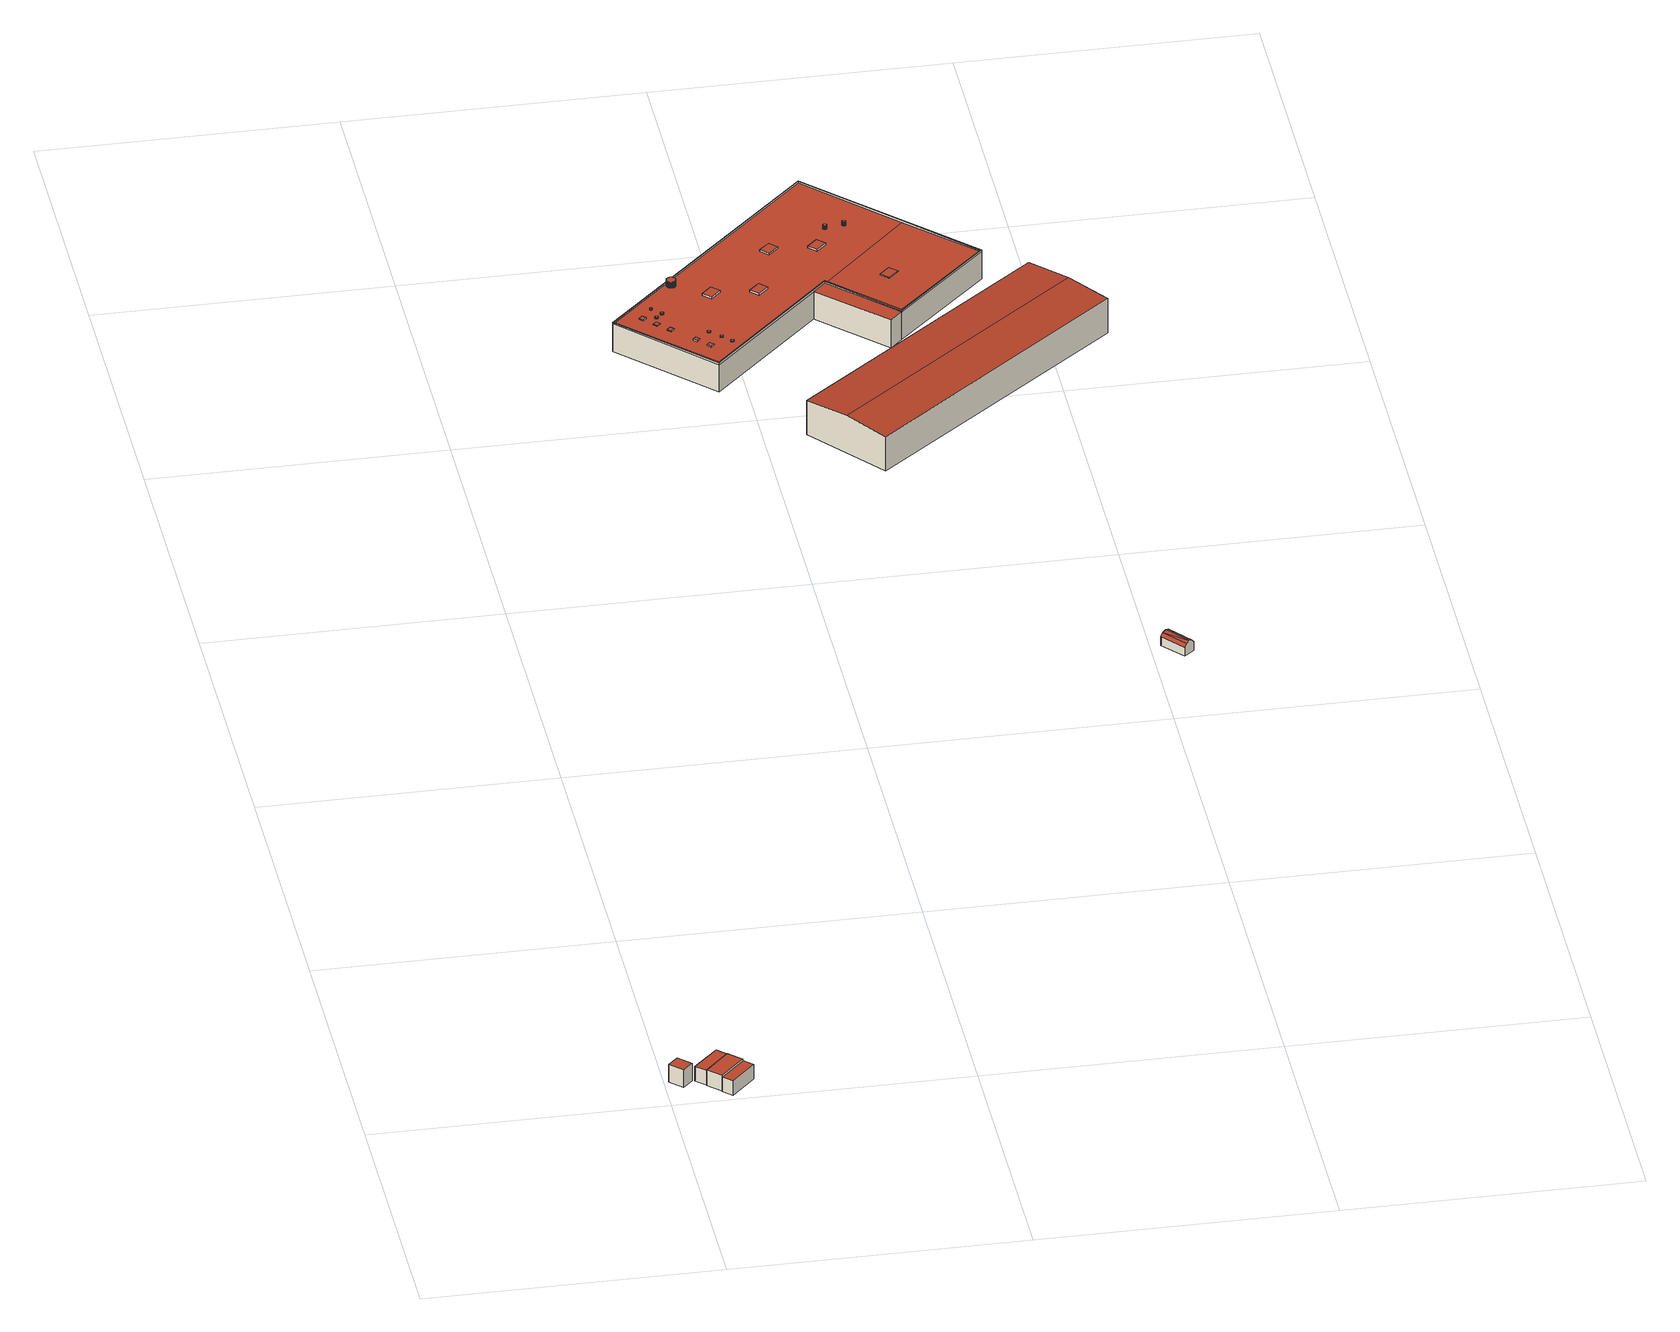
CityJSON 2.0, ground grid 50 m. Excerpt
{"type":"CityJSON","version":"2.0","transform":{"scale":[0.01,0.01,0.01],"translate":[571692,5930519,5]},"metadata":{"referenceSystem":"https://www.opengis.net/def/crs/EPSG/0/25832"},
"CityObjects":{
"building1":{"type":"Building","attributes":{"Grundfläche 2D":"7.241146","Grundhöhe NN":"6.590"},"geometry":[{"type":"Solid","lod":"3","boundaries":[[[[0,1,2,3]],[[4,5,3,2]],[[5,6,0,3]],[[6,7,1,0]],[[7,4,2,1]],[[7,6,5,4]]]],"semantics":{"surfaces":[{"type":"RoofSurface"},{"type":"WallSurface"},{"type":"GroundSurface"}],"values":[[0,1,1,1,1,2]]}}]},
"building2":{"type":"Building","attributes":{"Grundfläche 2D":"13.637776","Grundhöhe NN":"6.588"},"geometry":[{"type":"Solid","lod":"3","boundaries":[[[[8,9,10,11,12]],[[10,13,14,15,12,11]],[[15,16,8,12]],[[16,17,9,8]],[[17,13,10,9]],[[13,17,16,15,14]]]],"semantics":{"surfaces":[{"type":"RoofSurface"},{"type":"WallSurface"},{"type":"GroundSurface"}],"values":[[0,1,1,1,1,2]]}}]},
"building3":{"type":"Building","attributes":{"Grundfläche 2D":"17.758041","Grundhöhe NN":"6.529"},"geometry":[{"type":"Solid","lod":"3","boundaries":[[[[18,19,20,21,22,23]],[[24,25,20,19]],[[25,26,21,20]],[[26,27,28,23,22,21]],[[23,28,29,24,19,18]],[[28,27,26,25,24,29]]]],"semantics":{"surfaces":[{"type":"RoofSurface"},{"type":"WallSurface"},{"type":"GroundSurface"}],"values":[[0,1,1,1,1,2]]}}]},
"building4":{"type":"Building","attributes":{"Grundfläche 2D":"13.030335","Grundhöhe NN":"6.496"},"geometry":[{"type":"Solid","lod":"3","boundaries":[[[[30,31,32,33,34,35]],[[36,37,35,34]],[[37,38,30,35]],[[38,39,31,30]],[[39,40,32,31]],[[40,41,33,32]],[[41,36,34,33]],[[41,40,39,38,37,36]]]],"semantics":{"surfaces":[{"type":"RoofSurface"},{"type":"WallSurface"},{"type":"GroundSurface"}],"values":[[0,1,1,1,1,1,1,2]]}}]},
"building5":{"type":"Building","attributes":{"Grundfläche 2D":"1468.039162","Grundhöhe NN":"5.708"},"children":["building5-1","building5-2","building5-3","building5-4","building5-5","building5-6","building5-7","building5-8","building5-9","building5-10","building5-11","building5-12","building5-13","building5-14","building5-15","building5-16","building5-17","building5-18","building5-19","building5-20"],"geometry":[{"type":"MultiSurface","lod":"3","boundaries":[[[42,43,44,45,46,47,48,49,50,51,52,53,54]],[[55,56,57,58,59,60,61,62,63]],[[58,64,65,59]],[[66,67,68,69]],[[70,71,48,47,62]],[[49,48,71,72,66,69]],[[69,68,50,49]],[[68,73,51,50]],[[51,73,74,61,52]],[[65,42,54,53,60,59]],[[43,42,65,64]],[[58,57,44,43,64]],[[57,56,45,44]],[[56,55,63,46,45]],[[71,70,62,75,76]],[[71,76,77,72]],[[73,68,78,79]],[[61,74,73,79,80]],[[62,61,80,75]],[[66,72,77,81,67]],[[68,67,81,78]],[[75,80,79,78,81,77,76]]],"semantics":{"surfaces":[{"type":"RoofSurface"},{"type":"WallSurface"},{"type":"GroundSurface"}],"values":[0,0,0,0,1,1,1,1,1,1,1,1,1,1,1,1,1,1,1,1,1,2]}}]},
"building5-1":{"type":"BuildingInstallation","parents":["building5"],"geometry":[{"type":"MultiSurface","lod":"3","boundaries":[[[82,83,84,85]],[[85,84,86,87]],[[82,85,87,88]],[[83,82,88,89]],[[84,83,89,86]]],"semantics":{"surfaces":[{"type":"RoofSurface"},{"type":"WallSurface"}],"values":[0,1,1,1,1]}}]},
"building5-2":{"type":"BuildingInstallation","parents":["building5"],"geometry":[{"type":"MultiSurface","lod":"3","boundaries":[[[90,91,92,93]],[[93,92,94,95]],[[90,93,95,96]],[[91,90,96,97]],[[92,91,97,94]]],"semantics":{"surfaces":[{"type":"RoofSurface"},{"type":"WallSurface"}],"values":[0,1,1,1,1]}}]},
"building5-3":{"type":"BuildingInstallation","parents":["building5"],"geometry":[{"type":"MultiSurface","lod":"3","boundaries":[[[98,99,100,101,102,103,104,105,106,107,108,109,110,111,112,113,114,115,116,117,118,119,120,121,122,123,124,125,126,127,128,129,130,131,132,133,134,135,136,137,138,139,140,141,142,143,144,145,146,147,148,149,150,151,152,153,154,155,156,157,158,159,160,161,162,163,164,165,166,167,168,169,170]],[[171,172,173,103,102,101]],[[173,174,175,105,104,103]],[[175,176,106,105]],[[176,177,107,106]],[[177,178,108,107]],[[178,179,109,108]],[[180,181,171,101,100,99]],[[179,182,110,109]],[[182,183,111,110]],[[183,184,112,111]],[[184,185,113,112]],[[185,186,114,113]],[[186,187,115,114]],[[187,188,189,117,116,115]],[[189,190,118,117]],[[190,191,119,118]],[[191,192,120,119]],[[192,193,121,120]],[[193,194,122,121]],[[194,195,123,122]],[[195,196,124,123]],[[196,197,125,124]],[[197,198,199,127,126,125]],[[199,200,128,127]],[[200,201,129,128]],[[201,202,130,129]],[[202,203,131,130]],[[203,204,205,133,132,131]],[[205,206,134,133]],[[206,207,135,134]],[[207,208,136,135]],[[208,209,137,136]],[[209,210,138,137]],[[210,211,139,138]],[[211,212,140,139]],[[212,213,141,140]],[[213,214,142,141]],[[214,215,143,142]],[[215,216,144,143]],[[216,217,218,146,145,144]],[[218,219,147,146]],[[219,220,148,147]],[[220,221,149,148]],[[221,222,150,149]],[[222,223,151,150]],[[223,224,225,153,152,151]],[[225,226,154,153]],[[226,227,155,154]],[[227,228,156,155]],[[228,229,157,156]],[[229,230,158,157]],[[230,231,159,158]],[[231,232,233,161,160,159]],[[233,234,162,161]],[[234,235,163,162]],[[235,236,237,165,164,163]],[[237,238,166,165]],[[238,239,167,166]],[[239,240,168,167]],[[240,241,242,170,169,168]],[[242,243,98,170]],[[243,180,99,98]]],"semantics":{"surfaces":[{"type":"RoofSurface"},{"type":"WallSurface"}],"values":[0,1,1,1,1,1,1,1,1,1,1,1,1,1,1,1,1,1,1,1,1,1,1,1,1,1,1,1,1,1,1,1,1,1,1,1,1,1,1,1,1,1,1,1,1,1,1,1,1,1,1,1,1,1,1,1,1,1,1,1,1,1,1]}}]},
"building5-4":{"type":"BuildingInstallation","parents":["building5"],"geometry":[{"type":"MultiSurface","lod":"3","boundaries":[[[244,245,246,247]],[[247,246,248,249]],[[244,247,249,250]],[[245,244,250,251]],[[246,245,251,248]]],"semantics":{"surfaces":[{"type":"RoofSurface"},{"type":"WallSurface"}],"values":[0,1,1,1,1]}}]},
"building5-5":{"type":"BuildingInstallation","parents":["building5"],"geometry":[{"type":"MultiSurface","lod":"3","boundaries":[[[252,253,254,255,256,257,258,259,260,261,262,263,264,265,266,267,268,269,270,271,272,273,274,275,276,277,278,279,280,281,282,283,284,285,286,287,288,289,290,291,292,293,294,295,296,297,298,299,300,301,302,303,304,305,306,307,308,309,310,311,312,313,314,315,316,317,318,319,320,321,322,323,324,325,326]],[[304,303,327,328]],[[305,304,328,329]],[[306,305,329,330]],[[307,306,330,331]],[[308,307,331,332]],[[309,308,332,333]],[[310,309,333,334]],[[311,310,334,335]],[[312,311,335,336]],[[313,312,336,337]],[[314,313,337,338]],[[315,314,338,339]],[[316,315,339,340]],[[317,316,340,341]],[[318,317,341,342]],[[319,318,342,343]],[[320,319,343,344]],[[345,322,321,320,344,346]],[[347,324,323,322,345,348]],[[325,324,347,349]],[[326,325,349,350]],[[351,253,252,326,350,352]],[[254,253,351,353]],[[255,254,353,354]],[[256,255,354,355]],[[257,256,355,356]],[[258,257,356,357]],[[259,258,357,358]],[[260,259,358,359]],[[261,260,359,360]],[[262,261,360,361]],[[263,262,361,362]],[[264,263,362,363]],[[265,264,363,364]],[[266,265,364,365]],[[267,266,365,366]],[[268,267,366,367]],[[269,268,367,368]],[[270,269,368,369]],[[271,270,369,370]],[[272,271,370,371]],[[372,274,273,272,371,373]],[[275,274,372,374]],[[276,275,374,375]],[[376,278,277,276,375,377]],[[279,278,376,378]],[[280,279,378,379]],[[281,280,379,380]],[[381,283,282,281,380,382]],[[383,285,284,283,381,384]],[[286,285,383,385]],[[287,286,385,386]],[[288,287,386,387]],[[289,288,387,388]],[[389,291,290,289,388,390]],[[292,291,389,391]],[[293,292,391,392]],[[393,295,294,293,392,394]],[[296,295,393,395]],[[297,296,395,396]],[[298,297,396,397]],[[299,298,397,398]],[[300,299,398,399]],[[301,300,399,400]],[[302,301,400,401]],[[303,302,401,327]]],"semantics":{"surfaces":[{"type":"RoofSurface"},{"type":"WallSurface"}],"values":[0,1,1,1,1,1,1,1,1,1,1,1,1,1,1,1,1,1,1,1,1,1,1,1,1,1,1,1,1,1,1,1,1,1,1,1,1,1,1,1,1,1,1,1,1,1,1,1,1,1,1,1,1,1,1,1,1,1,1,1,1,1,1,1,1,1,1]}}]},
"building5-6":{"type":"BuildingInstallation","parents":["building5"],"geometry":[{"type":"MultiSurface","lod":"3","boundaries":[[[402,403,404,405]],[[406,407,405,404]],[[402,405,407,408]],[[403,402,408,409]],[[409,406,404,403]]],"semantics":{"surfaces":[{"type":"RoofSurface"},{"type":"WallSurface"}],"values":[0,1,1,1,1]}}]},
"building5-7":{"type":"BuildingInstallation","parents":["building5"],"geometry":[{"type":"MultiSurface","lod":"3","boundaries":[[[410,411,412,413,414,415,416,417,418,419,420,421,422,423,424,425,426,427,428,429,430,431,432,433,434,435,436,437,438,439,440,441,442,443,444,445,446,447,448,449,450,451,452,453,454,455,456,457,458,459,460,461,462,463,464,465,466,467,468,469,470,471,472,473,474,475,476,477,478,479,480,481,482]],[[483,484,485,478,477,476]],[[485,486,479,478]],[[486,487,480,479]],[[487,488,481,480]],[[488,489,490,410,482,481]],[[490,491,411,410]],[[491,492,412,411]],[[492,493,494,414,413,412]],[[494,495,415,414]],[[495,496,416,415]],[[496,497,498,418,417,416]],[[498,499,500,420,419,418]],[[500,501,421,420]],[[501,502,422,421]],[[502,503,423,422]],[[503,504,424,423]],[[504,505,425,424]],[[505,506,426,425]],[[506,507,427,426]],[[507,508,428,427]],[[508,509,429,428]],[[509,510,430,429]],[[510,511,431,430]],[[511,512,432,431]],[[512,513,433,432]],[[513,514,515,435,434,433]],[[515,516,436,435]],[[516,517,437,436]],[[517,518,438,437]],[[518,519,439,438]],[[519,520,440,439]],[[520,521,441,440]],[[521,522,442,441]],[[522,523,443,442]],[[523,524,444,443]],[[524,525,526,446,445,444]],[[526,527,528,448,447,446]],[[528,529,449,448]],[[529,530,450,449]],[[530,531,451,450]],[[531,532,452,451]],[[532,533,453,452]],[[533,534,454,453]],[[534,535,536,456,455,454]],[[536,537,538,458,457,456]],[[538,539,540,460,459,458]],[[540,541,461,460]],[[541,542,462,461]],[[542,543,463,462]],[[543,544,464,463]],[[544,545,465,464]],[[545,546,466,465]],[[546,547,467,466]],[[547,548,468,467]],[[548,549,469,468]],[[549,550,470,469]],[[550,551,471,470]],[[551,552,472,471]],[[552,553,473,472]],[[553,554,474,473]],[[554,555,475,474]],[[555,483,476,475]]],"semantics":{"surfaces":[{"type":"RoofSurface"},{"type":"WallSurface"}],"values":[0,1,1,1,1,1,1,1,1,1,1,1,1,1,1,1,1,1,1,1,1,1,1,1,1,1,1,1,1,1,1,1,1,1,1,1,1,1,1,1,1,1,1,1,1,1,1,1,1,1,1,1,1,1,1,1,1,1,1,1,1,1,1]}}]},
"building5-8":{"type":"BuildingInstallation","parents":["building5"],"geometry":[{"type":"MultiSurface","lod":"3","boundaries":[[[556,557,558,559,560,561,562,563,564,565,566,567,568,569,570,571,572,573,574,575,576,577,578,579,580,581,582,583,584,585,586,587,588,589,590,591,592,593,594,595,596,597,598,599,600,601,602,603,604,605,606,607,608,609,610,611,612,613,614,615,616,617,618,619,620,621,622,623,624,625,626,627,628,629,630,631]],[[632,633,562,561]],[[634,635,636,565,564,563]],[[636,637,566,565]],[[637,638,567,566]],[[638,639,640,569,568,567]],[[640,641,570,569]],[[641,642,643,572,571,570]],[[633,634,563,562]],[[643,644,573,572]],[[644,645,574,573]],[[645,646,575,574]],[[646,647,576,575]],[[647,648,577,576]],[[648,649,578,577]],[[649,650,579,578]],[[650,651,580,579]],[[651,652,581,580]],[[652,653,582,581]],[[653,654,655,584,583,582]],[[655,656,585,584]],[[656,657,586,585]],[[657,658,659,588,587,586]],[[659,660,589,588]],[[660,661,590,589]],[[661,662,591,590]],[[662,663,592,591]],[[663,664,593,592]],[[664,665,594,593]],[[665,666,667,596,595,594]],[[667,668,597,596]],[[668,669,598,597]],[[669,670,599,598]],[[670,671,600,599]],[[671,672,601,600]],[[672,673,602,601]],[[673,674,603,602]],[[674,675,604,603]],[[675,676,677,606,605,604]],[[677,678,679,608,607,606]],[[679,680,609,608]],[[680,681,610,609]],[[681,682,611,610]],[[682,683,612,611]],[[683,684,613,612]],[[684,685,614,613]],[[685,686,615,614]],[[686,687,616,615]],[[687,688,617,616]],[[688,689,690,619,618,617]],[[690,691,692,621,620,619]],[[692,693,622,621]],[[693,694,623,622]],[[694,695,624,623]],[[695,696,625,624]],[[696,697,626,625]],[[697,698,627,626]],[[698,699,628,627]],[[699,700,629,628]],[[700,701,702,631,630,629]],[[702,703,556,631]],[[703,704,557,556]],[[704,705,558,557]],[[705,706,559,558]],[[706,707,560,559]],[[707,632,561,560]]],"semantics":{"surfaces":[{"type":"RoofSurface"},{"type":"WallSurface"}],"values":[0,1,1,1,1,1,1,1,1,1,1,1,1,1,1,1,1,1,1,1,1,1,1,1,1,1,1,1,1,1,1,1,1,1,1,1,1,1,1,1,1,1,1,1,1,1,1,1,1,1,1,1,1,1,1,1,1,1,1,1,1,1,1,1,1,1]}}]},
"building5-9":{"type":"BuildingInstallation","parents":["building5"],"geometry":[{"type":"MultiSurface","lod":"3","boundaries":[[[46,53,52,47]],[[63,60,53,46]],[[61,62,47,52]]],"semantics":{"surfaces":[{"type":"RoofSurface"},{"type":"WallSurface"}],"values":[0,1,1]}}]},
"building5-10":{"type":"BuildingInstallation","parents":["building5"],"geometry":[{"type":"MultiSurface","lod":"3","boundaries":[[[708,709,710,711]],[[711,710,712,713]],[[708,711,713,714]],[[709,708,714,715]],[[710,709,715,712]]],"semantics":{"surfaces":[{"type":"RoofSurface"},{"type":"WallSurface"}],"values":[0,1,1,1,1]}}]},
"building5-11":{"type":"BuildingInstallation","parents":["building5"],"geometry":[{"type":"MultiSurface","lod":"3","boundaries":[[[716,717,718]],[[717,719,718]],[[720,719,717]],[[720,717,721]],[[722,723,720]],[[720,723,724,725]],[[720,725,726,727,728,729,730,731,732,733,734,735,736,737,738]],[[738,719,720]],[[739,724,723]],[[740,725,724]],[[741,742,725]],[[742,726,725]],[[743,726,742]],[[744,726,743]],[[745,746,726]],[[746,747,726]],[[747,748,749]],[[726,747,749,727]],[[750,747,746]],[[751,752,749]],[[752,753,727]],[[752,727,749]],[[754,755,727]],[[754,727,756]],[[755,728,727]],[[757,755,754]],[[758,728,755]],[[759,760,761,729,728]],[[762,763,730,729,764,765,766]],[[767,768,730]],[[768,769,730]],[[769,731,730]],[[770,771,768]],[[770,768,772]],[[771,769,768]],[[773,771,770]],[[774,769,771]],[[775,731,769]],[[775,769,776]],[[777,731,775]],[[778,779,731]],[[779,780,731]],[[780,732,731]],[[781,782,780]],[[782,732,780]],[[783,784,782]],[[784,732,782]],[[785,732,784]],[[733,732,786]],[[787,734,733]],[[788,735,734]],[[789,790,735]],[[790,791,735]],[[791,736,735]],[[792,791,790]],[[793,736,791]],[[793,791,794]],[[795,736,793]],[[737,736,796,797,798]],[[738,737,799,800,801]],[[802,719,738]],[[802,738,803]],[[804,805,747,750]],[[805,806,748,747]],[[748,806,807,751,749]],[[807,808,809,753,752,751]],[[809,810,811,756,727,753]],[[811,812,813,757,754,756]],[[813,814,755,757]],[[814,815,758,755]],[[816,817,725,740]],[[817,818,741,725]],[[818,819,742,741]],[[819,820,743,742]],[[820,821,744,743]],[[821,822,726,744]],[[822,823,745,726]],[[823,824,804,750,746,745]],[[815,825,728,758]],[[825,826,759,728]],[[826,827,760,759]],[[827,828,761,760]],[[828,829,729,761]],[[829,830,764,729]],[[830,831,765,764]],[[831,832,766,765]],[[832,833,762,766]],[[833,834,763,762]],[[834,835,730,763]],[[835,836,767,730]],[[836,837,768,767]],[[837,838,772,768]],[[838,839,770,772]],[[839,840,773,770]],[[840,841,771,773]],[[841,842,774,771]],[[842,843,844,776,769,774]],[[844,845,846,777,775,776]],[[847,848,778,731]],[[849,850,716,718]],[[850,851,717,716]],[[851,852,721,717]],[[852,853,720,721]],[[853,854,722,720]],[[854,855,723,722]],[[855,856,739,723]],[[856,857,816,740,724,739]],[[858,859,860,719,802,803]],[[860,849,718,719]],[[846,847,731,777]],[[848,861,779,778]],[[861,862,780,779]],[[862,863,781,780]],[[863,864,782,781]],[[864,865,783,782]],[[865,866,784,783]],[[866,867,785,784]],[[868,869,786,732]],[[867,868,732,785]],[[869,870,733,786]],[[870,871,787,733]],[[871,872,734,787]],[[872,873,788,734]],[[873,874,735,788]],[[874,875,789,735]],[[875,876,790,789]],[[876,877,792,790]],[[877,878,791,792]],[[878,879,794,791]],[[879,880,881,795,793,794]],[[881,882,736,795]],[[882,883,796,736]],[[883,884,885,798,797,796]],[[885,886,737,798]],[[886,887,799,737]],[[887,888,889,801,800,799]],[[889,890,858,803,738,801]]],"semantics":{"surfaces":[{"type":"RoofSurface"},{"type":"WallSurface"}],"values":[0,0,0,0,0,0,0,0,0,0,0,0,0,0,0,0,0,0,0,0,0,0,0,0,0,0,0,0,0,0,0,0,0,0,0,0,0,0,0,0,0,0,0,0,0,0,0,0,0,0,0,0,0,0,0,0,0,0,0,0,0,0,1,1,1,1,1,1,1,1,1,1,1,1,1,1,1,1,1,1,1,1,1,1,1,1,1,1,1,1,1,1,1,1,1,1,1,1,1,1,1,1,1,1,1,1,1,1,1,1,1,1,1,1,1,1,1,1,1,1,1,1,1,1,1,1,1,1,1,1,1,1,1,1,1,1,1]}}]},
"building5-12":{"type":"BuildingInstallation","parents":["building5"],"geometry":[{"type":"MultiSurface","lod":"3","boundaries":[[[891,892,893,894]],[[894,893,895,896]],[[891,894,896,897]],[[892,891,897,898]],[[893,892,898,895]]],"semantics":{"surfaces":[{"type":"RoofSurface"},{"type":"WallSurface"}],"values":[0,1,1,1,1]}}]},
"building5-13":{"type":"BuildingInstallation","parents":["building5"],"geometry":[{"type":"MultiSurface","lod":"3","boundaries":[[[899,900,901,902,903,904,905,906,907,908,909,910,911,912,913,914,915,916,917,918,919,920,921,922,923,924,925,926,927,928,929,930,931,932,933,934]],[[913,912,935,936]],[[914,913,936,937]],[[915,914,937,938]],[[930,929,939,940]],[[931,930,940,941]],[[932,931,941,942]],[[933,932,942,943]],[[934,933,943,944]],[[899,934,944,945]],[[908,907,946,947]],[[909,908,947,948]],[[910,909,948,949]],[[911,910,949,950]],[[912,911,950,935]],[[916,915,938,951]],[[917,916,951,952]],[[918,917,952,953]],[[919,918,953,954]],[[920,919,954,955]],[[921,920,955,956]],[[922,921,956,957]],[[923,922,957,958]],[[924,923,958,959]],[[925,924,959,960]],[[926,925,960,961]],[[927,926,961,962]],[[928,927,962,963]],[[929,928,963,939]],[[903,902,964,965]],[[904,903,965,966]],[[905,904,966,967]],[[906,905,967,968]],[[907,906,968,946]],[[900,899,945,969]],[[901,900,969,970]],[[902,901,970,964]]],"semantics":{"surfaces":[{"type":"RoofSurface"},{"type":"WallSurface"}],"values":[0,1,1,1,1,1,1,1,1,1,1,1,1,1,1,1,1,1,1,1,1,1,1,1,1,1,1,1,1,1,1,1,1,1,1,1,1]}}]},
"building5-14":{"type":"BuildingInstallation","parents":["building5"],"geometry":[{"type":"MultiSurface","lod":"3","boundaries":[[[971,972,973,974,975,976,977,978,979,980,981,982,983,984,985,986,987,988,989,990,991,992,993,994,995,996,997,998,999,1000,1001,1002,1003,1004,1005,1006,1007,1008,1009,1010,1011,1012,1013,1014,1015,1016,1017,1018]],[[1019,1020,974,973]],[[1020,1021,975,974]],[[1022,1023,1017,1016]],[[1023,1024,1018,1017]],[[1024,1025,971,1018]],[[1025,1026,972,971]],[[1026,1019,973,972]],[[976,975,1021,1027]],[[1027,1028,977,976]],[[1028,1029,978,977]],[[1029,1030,979,978]],[[1030,1031,980,979]],[[981,980,1031,1032]],[[1032,1033,982,981]],[[1033,1034,983,982]],[[1034,1035,984,983]],[[1035,1036,985,984]],[[1036,1037,986,985]],[[1037,1038,987,986]],[[1038,1039,988,987]],[[1039,1040,989,988]],[[990,989,1040,1041]],[[1041,1042,991,990]],[[1042,1043,992,991]],[[1043,1044,993,992]],[[1044,1045,994,993]],[[995,994,1045,1046]],[[1046,1047,996,995]],[[1047,1048,997,996]],[[1048,1049,998,997]],[[1049,1050,999,998]],[[1050,1051,1000,999]],[[1051,1052,1001,1000]],[[1052,1053,1002,1001]],[[1053,1054,1003,1002]],[[1054,1055,1004,1003]],[[1055,1056,1005,1004]],[[1056,1057,1006,1005]],[[1057,1058,1007,1006]],[[1058,1059,1008,1007]],[[1059,1060,1009,1008]],[[1060,1061,1010,1009]],[[1061,1062,1011,1010]],[[1062,1063,1012,1011]],[[1063,1064,1013,1012]],[[1064,1065,1014,1013]],[[1065,1066,1015,1014]],[[1066,1022,1016,1015]]],"semantics":{"surfaces":[{"type":"RoofSurface"},{"type":"WallSurface"}],"values":[0,1,1,1,1,1,1,1,1,1,1,1,1,1,1,1,1,1,1,1,1,1,1,1,1,1,1,1,1,1,1,1,1,1,1,1,1,1,1,1,1,1,1,1,1,1,1,1,1]}}]},
"building5-15":{"type":"BuildingInstallation","parents":["building5"],"geometry":[{"type":"MultiSurface","lod":"3","boundaries":[[[1067,1068,1069,1070]],[[1070,1069,1071,1072]],[[1067,1070,1072,1073]],[[1068,1067,1073,1074]],[[1069,1068,1074,1071]]],"semantics":{"surfaces":[{"type":"RoofSurface"},{"type":"WallSurface"}],"values":[0,1,1,1,1]}}]},
"building5-16":{"type":"BuildingInstallation","parents":["building5"],"geometry":[{"type":"MultiSurface","lod":"3","boundaries":[[[1075,1076,1077,1078]],[[1078,1077,1079,1080]],[[1075,1078,1080,1081]],[[1076,1075,1081,1082]],[[1077,1076,1082,1079]]],"semantics":{"surfaces":[{"type":"RoofSurface"},{"type":"WallSurface"}],"values":[0,1,1,1,1]}}]},
"building5-17":{"type":"BuildingInstallation","parents":["building5"],"geometry":[{"type":"MultiSurface","lod":"3","boundaries":[[[1083,1084,1085,1086]],[[1083,1086,1087,1088]],[[1086,1085,1089,1087]],[[1084,1083,1088,1090]],[[1085,1084,1090,1089]]],"semantics":{"surfaces":[{"type":"RoofSurface"},{"type":"WallSurface"}],"values":[0,1,1,1,1]}}]},
"building5-18":{"type":"BuildingInstallation","parents":["building5"],"geometry":[{"type":"MultiSurface","lod":"3","boundaries":[[[1091,1092,1093,1094,1095,1096,1097,1098,1099,1100,1101,1102,1103,1104,1105,1106,1107,1108,1109,1110,1111,1112,1113,1114,1115,1116,1117,1118,1119,1120,1121,1122,1123,1124,1125,1126,1127,1128,1129,1130,1131,1132,1133,1134,1135,1136,1137,1138,1139,1140,1141,1142,1143,1144,1145,1146,1147,1148,1149,1150,1151,1152,1153,1154,1155,1156,1157,1158,1159,1160,1161,1162,1163]],[[1164,1165,1134,1133]],[[1165,1166,1135,1134]],[[1166,1167,1136,1135]],[[1167,1168,1137,1136]],[[1168,1169,1138,1137]],[[1169,1170,1139,1138]],[[1170,1171,1140,1139]],[[1171,1172,1141,1140]],[[1173,1174,1093,1092]],[[1174,1175,1094,1093]],[[1175,1176,1095,1094]],[[1177,1178,1160,1159]],[[1179,1180,1162,1161]],[[1180,1181,1163,1162]],[[1181,1182,1173,1092,1091,1163]],[[1176,1183,1184,1097,1096,1095]],[[1184,1185,1098,1097]],[[1185,1186,1099,1098]],[[1186,1187,1100,1099]],[[1187,1188,1189,1102,1101,1100]],[[1189,1190,1103,1102]],[[1190,1191,1104,1103]],[[1191,1192,1105,1104]],[[1192,1193,1106,1105]],[[1193,1194,1107,1106]],[[1194,1195,1108,1107]],[[1195,1196,1109,1108]],[[1196,1197,1110,1109]],[[1197,1198,1111,1110]],[[1198,1199,1112,1111]],[[1199,1200,1113,1112]],[[1200,1201,1114,1113]],[[1201,1202,1115,1114]],[[1202,1203,1116,1115]],[[1203,1204,1117,1116]],[[1204,1205,1206,1119,1118,1117]],[[1206,1207,1208,1121,1120,1119]],[[1208,1209,1122,1121]],[[1209,1210,1123,1122]],[[1210,1211,1212,1125,1124,1123]],[[1212,1213,1126,1125]],[[1213,1214,1127,1126]],[[1214,1215,1128,1127]],[[1215,1216,1129,1128]],[[1216,1217,1130,1129]],[[1217,1218,1131,1130]],[[1218,1219,1132,1131]],[[1219,1164,1133,1132]],[[1172,1220,1142,1141]],[[1220,1221,1143,1142]],[[1221,1222,1144,1143]],[[1222,1223,1145,1144]],[[1223,1224,1146,1145]],[[1224,1225,1147,1146]],[[1225,1226,1148,1147]],[[1226,1227,1149,1148]],[[1227,1228,1150,1149]],[[1228,1229,1151,1150]],[[1229,1230,1152,1151]],[[1230,1231,1153,1152]],[[1231,1232,1154,1153]],[[1232,1233,1155,1154]],[[1233,1234,1235,1157,1156,1155]],[[1235,1236,1177,1159,1158,1157]],[[1178,1179,1161,1160]]],"semantics":{"surfaces":[{"type":"RoofSurface"},{"type":"WallSurface"}],"values":[0,1,1,1,1,1,1,1,1,1,1,1,1,1,1,1,1,1,1,1,1,1,1,1,1,1,1,1,1,1,1,1,1,1,1,1,1,1,1,1,1,1,1,1,1,1,1,1,1,1,1,1,1,1,1,1,1,1,1,1,1,1,1,1,1,1]}}]},
"building5-19":{"type":"BuildingInstallation","parents":["building5"],"geometry":[{"type":"MultiSurface","lod":"3","boundaries":[[[1237,1238,1239,1240]],[[1240,1239,1241,1242]],[[1237,1240,1242,1243]],[[1238,1237,1243,1244]],[[1239,1238,1244,1241]]],"semantics":{"surfaces":[{"type":"RoofSurface"},{"type":"WallSurface"}],"values":[0,1,1,1,1]}}]},
"building5-20":{"type":"BuildingInstallation","parents":["building5"],"geometry":[{"type":"MultiSurface","lod":"3","boundaries":[[[1245,1246,1247,1248,1249,1250,1251,1252,1253,1254,1255,1256,1257,1258,1259,1260,1261,1262,1263,1264,1265,1266,1267,1268,1269,1270,1271,1272,1273,1274,1275,1276,1277,1278,1279,1280,1281,1282,1283,1284,1285,1286,1287,1288,1289,1290,1291,1292,1293,1294,1295,1296,1297,1298,1299,1300,1301,1302,1303,1304,1305,1306,1307,1308,1309,1310,1311,1312,1313,1314,1315,1316,1317]],[[1318,1255,1319]],[[1320,1321,1308,1307]],[[1321,1322,1309,1308]],[[1322,1323,1310,1309]],[[1323,1324,1311,1310]],[[1324,1325,1326,1313,1312,1311]],[[1326,1327,1314,1313]],[[1327,1328,1315,1314]],[[1328,1329,1316,1315]],[[1329,1330,1317,1316]],[[1330,1331,1245,1317]],[[1332,1333,1247,1246]],[[1333,1334,1248,1247]],[[1334,1335,1249,1248]],[[1335,1336,1337,1251,1250,1249]],[[1337,1338,1252,1251]],[[1338,1339,1253,1252]],[[1339,1319,1254,1253]],[[1255,1254,1319]],[[1340,1341,1264,1263]],[[1341,1342,1265,1264]],[[1342,1343,1344,1267,1266,1265]],[[1344,1345,1346,1269,1268,1267]],[[1346,1347,1270,1269]],[[1347,1348,1271,1270]],[[1348,1349,1272,1271]],[[1331,1332,1246,1245]],[[1318,1350,1256,1255]],[[1350,1351,1257,1256]],[[1351,1352,1258,1257]],[[1352,1353,1259,1258]],[[1353,1354,1260,1259]],[[1354,1355,1261,1260]],[[1355,1356,1262,1261]],[[1356,1340,1263,1262]],[[1349,1357,1273,1272]],[[1357,1358,1274,1273]],[[1358,1359,1275,1274]],[[1359,1360,1276,1275]],[[1360,1361,1277,1276]],[[1361,1362,1363,1279,1278,1277]],[[1363,1364,1280,1279]],[[1364,1365,1281,1280]],[[1365,1366,1282,1281]],[[1366,1367,1283,1282]],[[1367,1368,1369,1285,1284,1283]],[[1369,1370,1286,1285]],[[1370,1371,1287,1286]],[[1371,1372,1288,1287]],[[1372,1373,1289,1288]],[[1373,1374,1290,1289]],[[1374,1375,1291,1290]],[[1375,1376,1292,1291]],[[1376,1377,1293,1292]],[[1377,1378,1379,1295,1294,1293]],[[1379,1380,1296,1295]],[[1380,1381,1297,1296]],[[1381,1382,1298,1297]],[[1382,1383,1299,1298]],[[1383,1384,1300,1299]],[[1384,1385,1301,1300]],[[1385,1386,1387,1303,1302,1301]],[[1387,1388,1389,1305,1304,1303]],[[1389,1390,1306,1305]],[[1390,1320,1307,1306]]],"semantics":{"surfaces":[{"type":"RoofSurface"},{"type":"WallSurface"}],"values":[0,1,1,1,1,1,1,1,1,1,1,1,1,1,1,1,1,1,1,1,1,1,1,1,1,1,1,1,1,1,1,1,1,1,1,1,1,1,1,1,1,1,1,1,1,1,1,1,1,1,1,1,1,1,1,1,1,1,1,1,1,1,1,1,1,1]}}]},
"building6":{"type":"Building","attributes":{"Grundfläche 2D":"11.241053","Grundhöhe NN":"5.730"},"geometry":[{"type":"Solid","lod":"3","boundaries":[[[[1391,1392,1393]],[[1391,1393,1394]],[[1395,1394,1393,1396]],[[1395,1396,1397]],[[1395,1397,1398]],[[1399,1398,1397,1400]],[[1401,1402,1400,1397,1396,1393,1392,1403,1404]],[[1399,1400,1402,1405]],[[1406,1391,1394,1395,1398,1399,1405,1407]],[[1392,1391,1406,1403]],[[1405,1402,1401,1404,1403,1406,1407]]]],"semantics":{"surfaces":[{"type":"RoofSurface"},{"type":"WallSurface"},{"type":"GroundSurface"}],"values":[[0,0,0,0,0,0,1,1,1,1,2]]}}]},
"building7":{"type":"Building","attributes":{"Grundfläche 2D":"914.439906","Grundhöhe NN":"5.703"},"geometry":[{"type":"Solid","lod":"3","boundaries":[[[[1408,1409,1410,1411]],[[1412,1408,1411,1413]],[[1413,1411,1410,1414,1415]],[[1412,1413,1415,1416]],[[1409,1408,1412,1416,1417]],[[1410,1409,1417,1414]],[[1415,1414,1417,1416]]]],"semantics":{"surfaces":[{"type":"RoofSurface"},{"type":"WallSurface"},{"type":"GroundSurface"}],"values":[[0,0,1,1,1,1,2]]}}]}
},
"vertices":[
[264,357,491],[437,528,491],[227,740,491],[54,569,491],[227,740,159],[54,569,159],[264,357,159],[437,528,159],
[898,958,430],[478,530,430],[645,371,430],[1050,791,430],[1059,800,430],[645,371,159],[1050,791,159],[1059,800,159],[898,958,159],[478,530,159],
[645,371,448],[639,364,448],[855,156,448],[1266,584,448],[1259,590,448],[1050,791,448],[639,364,153],[855,156,153],[1266,584,153],[1259,590,153],[1050,791,153],[645,371,153],
[1422,432,419],[1267,596,419],[1259,590,419],[1266,584,419],[855,156,419],[1010,4,419],[855,156,150],[1010,4,150],[1422,432,150],[1267,596,150],[1259,590,150],[1266,584,150],
[9278,23531,621],[7720,22002,621],[6657,23075,621],[4556,20978,621],[3106,22446,621],[3084,22448,621],[4555,20946,621],[6653,23046,621],[7716,21968,621],[9302,23529,621],[6768,26096,621],[6767,26076,621],[8195,24629,621],[4532,21002,582],[4556,20978,582],[6657,23075,582],[6669,23063,582],[8195,24629,582],[6767,26076,597],[6768,26096,597],[3084,22448,597],[3106,22446,597],[7720,22002,597],[9278,23531,597],[6437,22831,597],[7507,21757,597],[7716,21968,597],[6653,23046,597],[4515,20986,582],[4555,20946,582],[6437,22831,582],[9302,23529,597],[8206,24640,582],[3084,22448,71],[4555,20946,71],[6437,22831,71],[7716,21968,71],[9302,23529,71],[6768,26096,71],[7507,21757,71],
[3641,22492,621],[3585,22550,621],[3526,22493,621],[3582,22435,621],[3526,22493,595],[3582,22435,595],[3641,22492,595],[3585,22550,595],
[5596,23181,622],[5423,23009,622],[5553,22878,622],[5726,23050,622],[5553,22878,587],[5726,23050,587],[5596,23181,588],[5423,23009,588],
[7256,24745,659],[7254,24745,659],[7250,24743,659],[7248,24742,659],[7246,24740,659],[7242,24738,659],[7241,24736,659],[7240,24735,659],[7239,24733,659],[7238,24732,659],[7237,24730,659],[7236,24728,659],[7235,24726,659],[7234,24724,659],[7234,24722,659],[7233,24720,659],[7233,24716,659],[7233,24711,659],[7234,24710,659],[7234,24707,659],[7235,24705,659],[7236,24703,659],[7237,24701,659],[7238,24700,659],[7239,24698,659],[7240,24696,659],[7243,24694,659],[7248,24690,659],[7251,24689,659],[7255,24687,659],[7257,24687,659],[7259,24686,659],[7260,24686,659],[7262,24686,659],[7264,24686,659],[7267,24686,659],[7269,24687,659],[7271,24687,659],[7273,24688,659],[7275,24688,659],[7279,24690,659],[7282,24693,659],[7283,24694,659],[7285,24696,659],[7287,24697,659],[7288,24699,659],[7290,24702,659],[7291,24704,659],[7292,24706,659],[7292,24708,659],[7293,24709,659],[7293,24716,659],[7293,24719,659],[7292,24723,659],[7292,24725,659],[7291,24727,659],[7291,24728,659],[7290,24730,659],[7289,24732,659],[7287,24734,659],[7286,24735,659],[7285,24737,659],[7283,24739,659],[7281,24740,659],[7278,24742,659],[7274,24744,659],[7272,24745,659],[7270,24745,659],[7268,24746,659],[7266,24746,659],[7262,24746,659],[7259,24746,659],[7258,24746,659],[7248,24742,588],[7246,24740,588],[7242,24738,588],[7241,24736,588],[7240,24735,588],[7239,24733,588],[7238,24732,588],[7237,24730,588],[7236,24728,588],[7254,24745,588],[7250,24743,588],[7235,24726,588],[7234,24724,588],[7234,24722,588],[7233,24720,588],[7233,24716,588],[7233,24711,588],[7234,24710,588],[7234,24707,588],[7235,24705,588],[7236,24703,588],[7237,24701,588],[7238,24700,588],[7239,24698,588],[7240,24696,588],[7243,24694,588],[7248,24690,588],[7251,24689,588],[7255,24687,588],[7257,24687,587],[7259,24686,587],[7260,24686,587],[7262,24686,587],[7264,24686,587],[7267,24686,587],[7269,24687,587],[7271,24687,587],[7273,24688,587],[7275,24688,587],[7279,24690,587],[7282,24693,587],[7283,24694,587],[7285,24696,587],[7287,24697,587],[7288,24699,587],[7290,24702,587],[7291,24704,587],[7292,24706,587],[7292,24708,587],[7293,24709,587],[7293,24716,587],[7293,24719,587],[7292,24723,587],[7292,24725,588],[7291,24727,588],[7291,24728,588],[7290,24730,588],[7289,24732,588],[7287,24734,588],[7286,24735,588],[7285,24737,588],[7283,24739,588],[7281,24740,588],[7278,24742,588],[7274,24744,588],[7272,24745,588],[7270,24745,588],[7268,24746,588],[7266,24746,588],[7262,24746,588],[7259,24746,588],[7258,24746,588],[7256,24745,588],
[4651,23032,630],[4781,22903,630],[4953,23076,630],[4822,23205,630],[4953,23076,591],[4822,23205,592],[4651,23032,592],[4781,22903,591],
[4563,21969,601],[4561,21969,601],[4557,21968,601],[4554,21968,601],[4548,21965,601],[4546,21963,601],[4545,21962,601],[4544,21961,601],[4542,21960,601],[4541,21958,601],[4540,21957,601],[4539,21955,601],[4537,21953,601],[4536,21951,601],[4536,21949,601],[4535,21945,601],[4534,21941,601],[4534,21939,601],[4534,21936,601],[4535,21934,601],[4535,21932,601],[4536,21930,601],[4536,21929,601],[4537,21926,601],[4538,21925,601],[4539,21924,601],[4540,21922,601],[4545,21917,601],[4547,21915,601],[4550,21913,601],[4552,21912,601],[4554,21911,601],[4555,21911,601],[4557,21910,601],[4559,21910,601],[4561,21910,601],[4564,21910,601],[4566,21910,601],[4568,21910,601],[4570,21910,601],[4574,21911,601],[4578,21913,601],[4579,21914,601],[4582,21915,601],[4583,21917,601],[4585,21918,601],[4586,21920,601],[4588,21921,601],[4589,21923,601],[4590,21924,601],[4591,21926,601],[4591,21927,601],[4594,21934,601],[4594,21937,601],[4594,21941,601],[4594,21943,601],[4594,21945,601],[4593,21946,601],[4593,21948,601],[4592,21950,601],[4591,21952,601],[4590,21954,601],[4589,21956,601],[4588,21958,601],[4587,21959,601],[4583,21962,601],[4580,21965,601],[4579,21966,601],[4576,21967,601],[4574,21967,601],[4572,21968,601],[4570,21969,601],[4568,21969,601],[4566,21969,601],[4565,21969,601],[4591,21927,587],[4594,21934,587],[4594,21937,587],[4594,21941,587],[4594,21943,587],[4594,21945,587],[4593,21946,587],[4593,21948,587],[4592,21950,587],[4591,21952,587],[4590,21954,587],[4589,21956,587],[4588,21958,587],[4587,21959,587],[4583,21962,587],[4580,21965,587],[4579,21966,587],[4576,21967,587],[4572,21968,587],[4574,21967,587],[4568,21969,587],[4570,21969,587],[4566,21969,587],[4565,21969,587],[4561,21969,587],[4563,21969,587],[4557,21968,587],[4554,21968,587],[4548,21965,587],[4546,21963,587],[4545,21962,587],[4544,21961,587],[4542,21960,587],[4541,21958,587],[4540,21957,587],[4539,21955,587],[4537,21953,587],[4536,21951,587],[4536,21949,587],[4535,21945,587],[4534,21941,587],[4534,21939,587],[4534,21936,587],[4535,21934,587],[4535,21932,587],[4536,21929,587],[4536,21930,587],[4537,21926,587],[4538,21925,587],[4540,21922,587],[4539,21924,587],[4545,21917,587],[4547,21915,587],[4550,21913,587],[4554,21911,587],[4552,21912,587],[4557,21910,587],[4555,21911,587],[4559,21910,587],[4561,21910,587],[4564,21910,587],[4566,21910,587],[4570,21910,587],[4568,21910,587],[4574,21911,587],[4578,21913,587],[4582,21915,587],[4579,21914,587],[4583,21917,587],[4585,21918,587],[4586,21920,587],[4588,21921,587],[4589,21923,587],[4590,21924,587],[4591,21926,587],
[6744,24314,622],[6574,24146,622],[6702,24017,622],[6872,24185,622],[6702,24017,587],[6872,24185,587],[6744,24314,588],[6574,24146,588],
[4735,21792,601],[4732,21791,601],[4729,21790,601],[4727,21789,601],[4724,21787,601],[4722,21786,601],[4721,21785,601],[4720,21784,601],[4719,21782,601],[4718,21781,601],[4717,21779,601],[4715,21776,601],[4714,21774,601],[4714,21772,601],[4713,21768,601],[4713,21764,601],[4713,21763,601],[4713,21761,601],[4714,21759,601],[4714,21757,601],[4715,21755,601],[4716,21754,601],[4717,21752,601],[4717,21750,601],[4718,21749,601],[4719,21748,601],[4724,21743,601],[4726,21742,601],[4729,21740,601],[4731,21740,601],[4732,21739,601],[4734,21739,601],[4736,21738,601],[4737,21738,601],[4740,21738,601],[4741,21738,601],[4743,21738,601],[4745,21739,601],[4747,21739,601],[4751,21740,601],[4754,21742,601],[4756,21743,601],[4757,21744,601],[4759,21746,601],[4760,21747,601],[4761,21749,601],[4762,21750,601],[4763,21751,601],[4764,21753,601],[4765,21754,601],[4766,21756,601],[4767,21762,601],[4767,21768,601],[4767,21770,601],[4766,21772,601],[4766,21773,601],[4765,21775,601],[4765,21776,601],[4764,21778,601],[4763,21780,601],[4762,21782,601],[4760,21783,601],[4759,21784,601],[4756,21787,601],[4753,21789,601],[4752,21790,601],[4749,21791,601],[4748,21791,601],[4746,21792,601],[4744,21792,601],[4742,21792,601],[4739,21792,601],[4737,21792,601],[4749,21791,585],[4748,21791,585],[4746,21792,585],[4744,21792,585],[4742,21792,585],[4739,21792,585],[4737,21792,585],[4735,21792,585],[4732,21791,585],[4729,21790,585],[4727,21789,585],[4724,21787,585],[4722,21786,585],[4721,21785,585],[4720,21784,585],[4719,21782,585],[4718,21781,585],[4717,21779,585],[4715,21776,585],[4714,21774,585],[4714,21772,585],[4713,21768,585],[4713,21764,585],[4713,21763,585],[4713,21761,585],[4714,21759,585],[4714,21757,585],[4715,21755,585],[4716,21754,585],[4717,21752,585],[4717,21750,585],[4718,21749,585],[4719,21748,585],[4724,21743,585],[4726,21742,585],[4729,21740,585],[4731,21740,585],[4732,21739,585],[4734,21739,585],[4736,21738,585],[4737,21738,585],[4740,21738,585],[4741,21738,585],[4743,21738,585],[4745,21739,585],[4747,21739,585],[4751,21740,585],[4754,21742,585],[4756,21743,585],[4757,21744,585],[4759,21746,585],[4760,21747,585],[4761,21749,585],[4762,21750,585],[4763,21751,585],[4764,21753,585],[4765,21754,585],[4766,21756,585],[4767,21762,585],[4767,21768,585],[4767,21770,585],[4766,21772,585],[4766,21773,585],[4765,21775,585],[4765,21776,585],[4764,21778,585],[4763,21780,585],[4762,21782,585],[4760,21783,585],[4759,21784,585],[4756,21787,585],[4753,21789,585],[4752,21790,585],
[6947,24691,659],[6945,24691,659],[6944,24691,659],[6942,24691,659],[6937,24691,659],[6935,24690,659],[6932,24689,659],[6928,24688,659],[6927,24687,659],[6925,24686,659],[6924,24685,659],[6922,24683,659],[6921,24682,659],[6919,24680,659],[6917,24677,659],[6916,24675,659],[6915,24673,659],[6914,24669,659],[6913,24665,659],[6913,24663,659],[6912,24660,659],[6913,24658,659],[6913,24656,659],[6914,24654,659],[6914,24652,659],[6915,24650,659],[6915,24649,659],[6916,24647,659],[6917,24645,659],[6920,24642,659],[6921,24640,659],[6923,24638,659],[6927,24636,659],[6929,24635,659],[6930,24634,659],[6932,24633,659],[6934,24632,659],[6935,24632,659],[6938,24631,659],[6940,24631,659],[6942,24631,659],[6944,24631,659],[6946,24631,659],[6951,24632,659],[6955,24633,659],[6956,24634,659],[6958,24635,659],[6960,24637,659],[6962,24638,659],[6964,24639,659],[6965,24641,659],[6966,24642,659],[6967,24644,659],[6968,24645,659],[6969,24647,659],[6972,24653,659],[6972,24656,659],[6973,24660,659],[6973,24662,659],[6973,24664,659],[6972,24666,659],[6972,24668,659],[6972,24670,659],[6971,24672,659],[6970,24674,659],[6969,24676,659],[6968,24678,659],[6967,24679,659],[6964,24683,659],[6961,24685,659],[6959,24686,659],[6957,24688,659],[6955,24688,659],[6953,24689,659],[6951,24690,659],[6949,24691,659],[6935,24690,589],[6932,24689,589],[6928,24688,589],[6927,24687,589],[6925,24686,589],[6924,24685,589],[6922,24683,589],[6921,24682,589],[6919,24680,589],[6917,24677,589],[6916,24675,589],[6915,24673,589],[6914,24669,589],[6913,24665,589],[6913,24663,589],[6912,24660,589],[6913,24658,589],[6913,24656,589],[6914,24654,589],[6914,24652,589],[6915,24650,589],[6915,24649,589],[6916,24647,589],[6917,24645,589],[6920,24642,589],[6921,24640,589],[6923,24638,589],[6927,24636,589],[6929,24635,589],[6930,24634,589],[6932,24633,589],[6934,24632,589],[6935,24632,589],[6938,24631,589],[6940,24631,589],[6942,24631,589],[6944,24631,589],[6946,24631,589],[6951,24632,589],[6955,24633,589],[6956,24634,589],[6958,24635,589],[6960,24637,589],[6962,24638,589],[6964,24639,589],[6965,24641,589],[6966,24642,589],[6967,24644,589],[6968,24645,589],[6969,24647,589],[6972,24653,589],[6972,24656,589],[6973,24660,589],[6973,24662,589],[6973,24664,589],[6972,24666,589],[6972,24668,589],[6972,24670,589],[6971,24672,589],[6970,24674,589],[6969,24676,589],[6968,24678,589],[6967,24679,589],[6964,24683,589],[6961,24685,589],[6959,24686,589],[6957,24688,589],[6955,24688,589],[6953,24689,589],[6951,24690,589],[6949,24691,589],[6947,24691,589],[6945,24691,589],[6944,24691,589],[6942,24691,589],[6937,24691,589],
[7875,23184,604],[7746,23315,604],[7570,23141,604],[7698,23010,604],[7570,23141,588],[7698,23010,590],[7875,23184,590],[7746,23315,588],
[3895,22615,618],[3893,22613,618],[3898,22617,618],[3901,22619,618],[3891,22611,618],[3893,22612,618],[3890,22610,619],[3889,22608,619],[3887,22605,619],[3886,22600,619],[3884,22589,619],[3894,22569,620],[3907,22562,620],[3913,22561,620],[3926,22563,620],[3943,22581,619],[3943,22602,619],[3942,22606,619],[3940,22609,618],[3937,22612,618],[3923,22621,618],[3914,22622,618],[3906,22621,618],[3888,22606,619],[3886,22602,619],[3885,22598,619],[3884,22596,619],[3884,22594,619],[3884,22590,619],[3885,22585,619],[3885,22584,619],[3887,22579,619],[3888,22577,619],[3889,22575,620],[3886,22581,619],[3890,22574,620],[3891,22572,620],[3893,22571,620],[3896,22567,620],[3901,22564,620],[3895,22568,620],[3898,22566,620],[3904,22563,620],[3908,22562,620],[3910,22561,620],[3911,22561,620],[3922,22562,620],[3924,22562,620],[3916,22561,620],[3917,22561,620],[3920,22561,620],[3928,22564,620],[3931,22566,620],[3940,22574,620],[3932,22567,620],[3936,22570,620],[3932,22566,620],[3935,22569,620],[3938,22572,620],[3942,22577,619],[3941,22575,619],[3943,22579,619],[3944,22583,619],[3944,22584,619],[3945,22587,619],[3945,22590,619],[3945,22593,619],[3945,22597,619],[3944,22599,619],[3944,22600,619],[3943,22604,619],[3941,22608,618],[3939,22611,618],[3936,22614,618],[3933,22616,618],[3929,22618,618],[3932,22617,618],[3927,22619,618],[3928,22619,618],[3924,22621,618],[3920,22622,618],[3918,22622,618],[3916,22622,618],[3912,22622,618],[3909,22622,618],[3908,22621,618],[3903,22620,618],[3904,22620,618],[3886,22581,594],[3887,22579,594],[3888,22577,594],[3890,22574,594],[3891,22572,594],[3893,22571,594],[3894,22569,594],[3895,22568,594],[3896,22567,594],[3898,22566,594],[3901,22564,594],[3904,22563,594],[3886,22602,594],[3886,22600,594],[3885,22598,594],[3884,22596,594],[3884,22594,594],[3884,22590,594],[3884,22589,594],[3885,22585,594],[3885,22584,594],[3907,22562,594],[3908,22562,594],[3910,22561,594],[3911,22561,594],[3913,22561,594],[3916,22561,594],[3917,22561,594],[3920,22561,594],[3922,22562,594],[3924,22562,594],[3926,22563,594],[3928,22564,594],[3931,22566,594],[3932,22566,594],[3932,22567,594],[3935,22569,594],[3936,22570,594],[3938,22572,594],[3940,22574,594],[3941,22575,594],[3942,22577,594],[3943,22579,594],[3943,22581,594],[3944,22583,594],[3898,22617,594],[3895,22615,594],[3893,22613,594],[3893,22612,594],[3891,22611,594],[3890,22610,594],[3889,22608,594],[3888,22606,594],[3887,22605,594],[3904,22620,594],[3903,22620,594],[3901,22619,594],[3944,22584,594],[3945,22587,594],[3945,22590,594],[3945,22593,594],[3945,22597,594],[3944,22599,594],[3944,22600,594],[3943,22602,594],[3943,22604,594],[3942,22606,594],[3941,22608,594],[3940,22609,594],[3939,22611,594],[3937,22612,594],[3936,22614,594],[3933,22616,594],[3932,22617,594],[3929,22618,594],[3928,22619,594],[3927,22619,594],[3924,22621,594],[3923,22621,594],[3920,22622,594],[3918,22622,594],[3916,22622,594],[3914,22622,594],[3912,22622,594],[3909,22622,594],[3908,22621,594],[3906,22621,594],
[4575,21542,609],[4518,21601,609],[4462,21546,609],[4519,21488,609],[4462,21546,586],[4519,21488,585],[4575,21542,585],[4518,21601,586],
[3773,22776,618],[3770,22776,618],[3764,22777,618],[3759,22776,618],[3754,22774,618],[3749,22770,618],[3747,22768,618],[3745,22765,618],[3744,22762,618],[3743,22759,618],[3742,22755,618],[3742,22752,618],[3743,22749,618],[3743,22746,618],[3746,22740,618],[3750,22736,618],[3754,22733,618],[3759,22731,618],[3762,22730,618],[3766,22730,618],[3769,22730,618],[3772,22731,618],[3776,22732,618],[3779,22734,618],[3781,22736,618],[3783,22738,618],[3787,22743,618],[3788,22748,618],[3789,22754,618],[3788,22759,618],[3787,22762,618],[3786,22765,618],[3784,22768,618],[3782,22771,618],[3779,22773,618],[3776,22774,618],[3743,22746,596],[3746,22740,595],[3750,22736,595],[3754,22733,595],[3787,22762,595],[3786,22765,595],[3784,22768,595],[3782,22771,595],[3779,22773,595],[3776,22774,595],[3773,22776,596],[3744,22762,596],[3743,22759,596],[3742,22755,596],[3742,22752,596],[3743,22749,596],[3759,22731,595],[3762,22730,595],[3766,22730,595],[3769,22730,595],[3772,22731,595],[3776,22732,595],[3779,22734,595],[3781,22736,595],[3783,22738,595],[3787,22743,595],[3788,22748,595],[3789,22754,595],[3788,22759,595],[3759,22776,596],[3754,22774,596],[3749,22770,596],[3747,22768,596],[3745,22765,596],[3770,22776,596],[3764,22777,596],
[4213,23480,709],[4204,23480,709],[4195,23480,709],[4187,23478,709],[4179,23475,709],[4170,23471,709],[4162,23465,709],[4154,23458,709],[4147,23450,709],[4141,23441,709],[4136,23431,709],[4133,23420,709],[4131,23409,709],[4131,23399,709],[4133,23388,709],[4135,23379,709],[4139,23370,709],[4144,23362,709],[4149,23355,709],[4155,23349,709],[4161,23343,709],[4169,23338,709],[4178,23333,709],[4188,23330,709],[4199,23328,709],[4210,23327,709],[4221,23328,709],[4231,23331,709],[4242,23335,709],[4251,23340,709],[4259,23346,709],[4266,23354,709],[4272,23361,709],[4277,23369,709],[4280,23377,709],[4282,23385,709],[4284,23394,709],[4285,23404,709],[4284,23413,709],[4282,23424,709],[4279,23434,709],[4274,23444,709],[4267,23453,709],[4260,23461,709],[4251,23467,709],[4242,23473,709],[4232,23477,709],[4223,23479,709],[4195,23480,597],[4187,23478,597],[4179,23475,597],[4242,23473,597],[4232,23477,597],[4223,23479,597],[4213,23480,597],[4204,23480,597],[4170,23471,597],[4162,23465,597],[4154,23458,597],[4147,23450,597],[4141,23441,597],[4136,23431,597],[4133,23420,597],[4131,23409,597],[4131,23399,597],[4133,23388,597],[4135,23379,597],[4139,23370,597],[4144,23362,597],[4149,23355,596],[4155,23349,596],[4161,23343,596],[4169,23338,596],[4178,23333,596],[4188,23330,596],[4199,23328,596],[4210,23327,596],[4221,23328,596],[4231,23331,596],[4242,23335,596],[4251,23340,596],[4259,23346,596],[4266,23354,596],[4272,23361,596],[4277,23369,596],[4280,23377,596],[4282,23385,596],[4284,23394,596],[4285,23404,596],[4284,23413,596],[4282,23424,596],[4279,23434,596],[4274,23444,596],[4267,23453,596],[4260,23461,596],[4251,23467,597],
[4381,21740,612],[4326,21797,612],[4268,21741,612],[4324,21684,612],[4268,21741,588],[4324,21684,587],[4381,21740,587],[4326,21797,588],
[4024,22102,612],[3969,22158,612],[3912,22101,612],[3966,22045,612],[3912,22101,591],[3966,22045,591],[4024,22102,591],[3969,22158,591],
[5967,24340,622],[5793,24174,622],[5922,24039,622],[6096,24205,622],[6096,24205,591],[5967,24340,592],[5922,24039,591],[5793,24174,592],
[3811,22514,618],[3808,22514,618],[3802,22513,618],[3801,22513,618],[3799,22512,618],[3798,22512,618],[3796,22511,618],[3795,22510,618],[3793,22509,618],[3790,22507,618],[3789,22505,618],[3788,22504,618],[3786,22500,618],[3784,22497,618],[3784,22496,618],[3783,22493,618],[3783,22492,618],[3782,22490,618],[3782,22488,618],[3782,22486,618],[3782,22484,618],[3783,22483,618],[3783,22481,618],[3784,22479,618],[3786,22474,618],[3787,22472,618],[3790,22469,618],[3791,22468,618],[3792,22467,618],[3794,22466,618],[3795,22465,618],[3796,22464,618],[3798,22463,618],[3800,22463,618],[3802,22462,618],[3804,22462,618],[3805,22461,618],[3809,22461,618],[3813,22461,618],[3815,22462,618],[3817,22462,618],[3819,22463,618],[3820,22464,618],[3822,22465,618],[3823,22465,618],[3825,22467,618],[3826,22467,618],[3827,22468,618],[3829,22470,618],[3832,22475,618],[3833,22477,618],[3834,22480,618],[3835,22482,618],[3835,22484,618],[3835,22485,618],[3835,22487,618],[3835,22489,618],[3835,22491,618],[3835,22492,618],[3834,22494,618],[3833,22498,618],[3831,22501,618],[3829,22504,618],[3828,22505,618],[3827,22507,618],[3825,22508,618],[3824,22509,618],[3822,22511,618],[3821,22511,618],[3819,22512,618],[3818,22513,618],[3816,22513,618],[3814,22513,618],[3820,22464,594],[3822,22465,594],[3823,22465,594],[3825,22467,594],[3826,22467,594],[3827,22468,594],[3829,22470,594],[3832,22475,594],[3833,22477,594],[3808,22514,594],[3802,22513,594],[3801,22513,594],[3799,22512,594],[3821,22511,594],[3819,22512,594],[3818,22513,594],[3816,22513,594],[3814,22513,594],[3811,22514,594],[3798,22512,594],[3796,22511,594],[3795,22510,594],[3793,22509,594],[3790,22507,594],[3789,22505,594],[3788,22504,594],[3786,22500,594],[3784,22497,594],[3784,22496,594],[3783,22493,594],[3783,22492,594],[3782,22490,594],[3782,22488,594],[3782,22486,594],[3782,22484,594],[3783,22483,594],[3783,22481,594],[3784,22479,594],[3786,22474,594],[3787,22472,594],[3790,22469,594],[3791,22468,594],[3792,22467,594],[3794,22466,594],[3795,22465,594],[3796,22464,594],[3798,22463,594],[3800,22463,594],[3802,22462,594],[3804,22462,594],[3805,22461,594],[3809,22461,594],[3813,22461,594],[3815,22462,594],[3817,22462,594],[3819,22463,594],[3834,22480,594],[3835,22482,594],[3835,22484,594],[3835,22485,594],[3835,22487,594],[3835,22489,594],[3835,22491,594],[3835,22492,594],[3834,22494,594],[3833,22498,594],[3831,22501,594],[3829,22504,594],[3828,22505,594],[3827,22507,594],[3825,22508,594],[3824,22509,594],[3822,22511,594],
[3832,22296,612],[3777,22353,612],[3722,22300,612],[3778,22242,612],[3722,22300,593],[3778,22242,593],[3832,22296,593],[3777,22353,593],
[4877,21632,601],[4875,21631,601],[4870,21627,601],[4869,21626,601],[4867,21625,601],[4866,21624,601],[4865,21622,601],[4864,21621,601],[4863,21619,601],[4863,21617,601],[4862,21615,601],[4861,21612,601],[4861,21611,601],[4861,21607,601],[4861,21603,601],[4861,21601,601],[4862,21599,601],[4862,21597,601],[4863,21595,601],[4864,21593,601],[4865,21592,601],[4866,21590,601],[4867,21589,601],[4868,21588,601],[4869,21586,601],[4874,21582,601],[4877,21581,601],[4880,21580,601],[4882,21579,601],[4884,21579,601],[4885,21579,601],[4887,21578,601],[4891,21578,601],[4893,21579,601],[4895,21579,601],[4897,21580,601],[4899,21580,601],[4903,21582,601],[4906,21584,601],[4907,21585,601],[4909,21587,601],[4912,21590,601],[4913,21592,601],[4914,21593,601],[4915,21595,601],[4915,21596,601],[4916,21598,601],[4916,21600,601],[4917,21606,601],[4917,21608,601],[4917,21612,601],[4916,21614,601],[4916,21616,601],[4915,21617,601],[4914,21619,601],[4913,21621,601],[4912,21622,601],[4911,21624,601],[4910,21626,601],[4908,21627,601],[4907,21628,601],[4903,21631,601],[4900,21633,601],[4898,21633,601],[4896,21634,601],[4894,21634,601],[4892,21634,601],[4890,21635,601],[4888,21635,601],[4886,21634,601],[4885,21634,601],[4883,21634,601],[4881,21634,601],[4862,21615,584],[4863,21617,584],[4900,21633,584],[4898,21633,584],[4896,21634,584],[4894,21634,584],[4892,21634,584],[4890,21635,584],[4888,21635,584],[4886,21634,584],[4885,21634,584],[4883,21634,584],[4881,21634,584],[4877,21632,584],[4875,21631,584],[4870,21627,584],[4869,21626,584],[4867,21625,584],[4866,21624,584],[4865,21622,584],[4864,21621,584],[4863,21619,584],[4863,21595,584],[4864,21593,584],[4865,21592,584],[4866,21590,584],[4867,21589,584],[4868,21588,584],[4869,21586,584],[4874,21582,584],[4877,21581,584],[4880,21580,584],[4861,21612,584],[4861,21611,584],[4861,21607,584],[4861,21603,584],[4861,21601,584],[4862,21599,584],[4862,21597,584],[4882,21579,584],[4884,21579,584],[4885,21579,584],[4887,21578,584],[4891,21578,583],[4893,21579,583],[4895,21579,583],[4897,21580,583],[4899,21580,583],[4903,21582,583],[4906,21584,583],[4907,21585,583],[4909,21587,583],[4912,21590,583],[4913,21592,583],[4914,21593,583],[4915,21595,583],[4915,21596,583],[4916,21598,583],[4916,21600,583],[4917,21606,584],[4917,21608,584],[4917,21612,584],[4916,21614,584],[4916,21616,584],[4915,21617,584],[4914,21619,584],[4913,21621,584],[4912,21622,584],[4911,21624,584],[4910,21626,584],[4908,21627,584],[4907,21628,584],[4903,21631,584],
[10671,11957,238],[10353,12342,238],[10323,12317,292],[10636,11928,292],[10587,11888,312],[10272,12275,312],[10218,12231,292],[10536,11846,292],[10497,11814,238],[10180,12199,238],[10272,12275,73],[10180,12199,73],[10353,12342,73],[10323,12317,73],[10497,11814,73],[10671,11957,73],[10536,11846,73],
[10477,22233,780],[9946,22884,720],[5711,19438,720],[6239,18782,780],[11004,21588,720],[6760,18136,720],[5711,19438,70],[6760,18136,70],[11004,21588,70],[9946,22884,70]
]}
